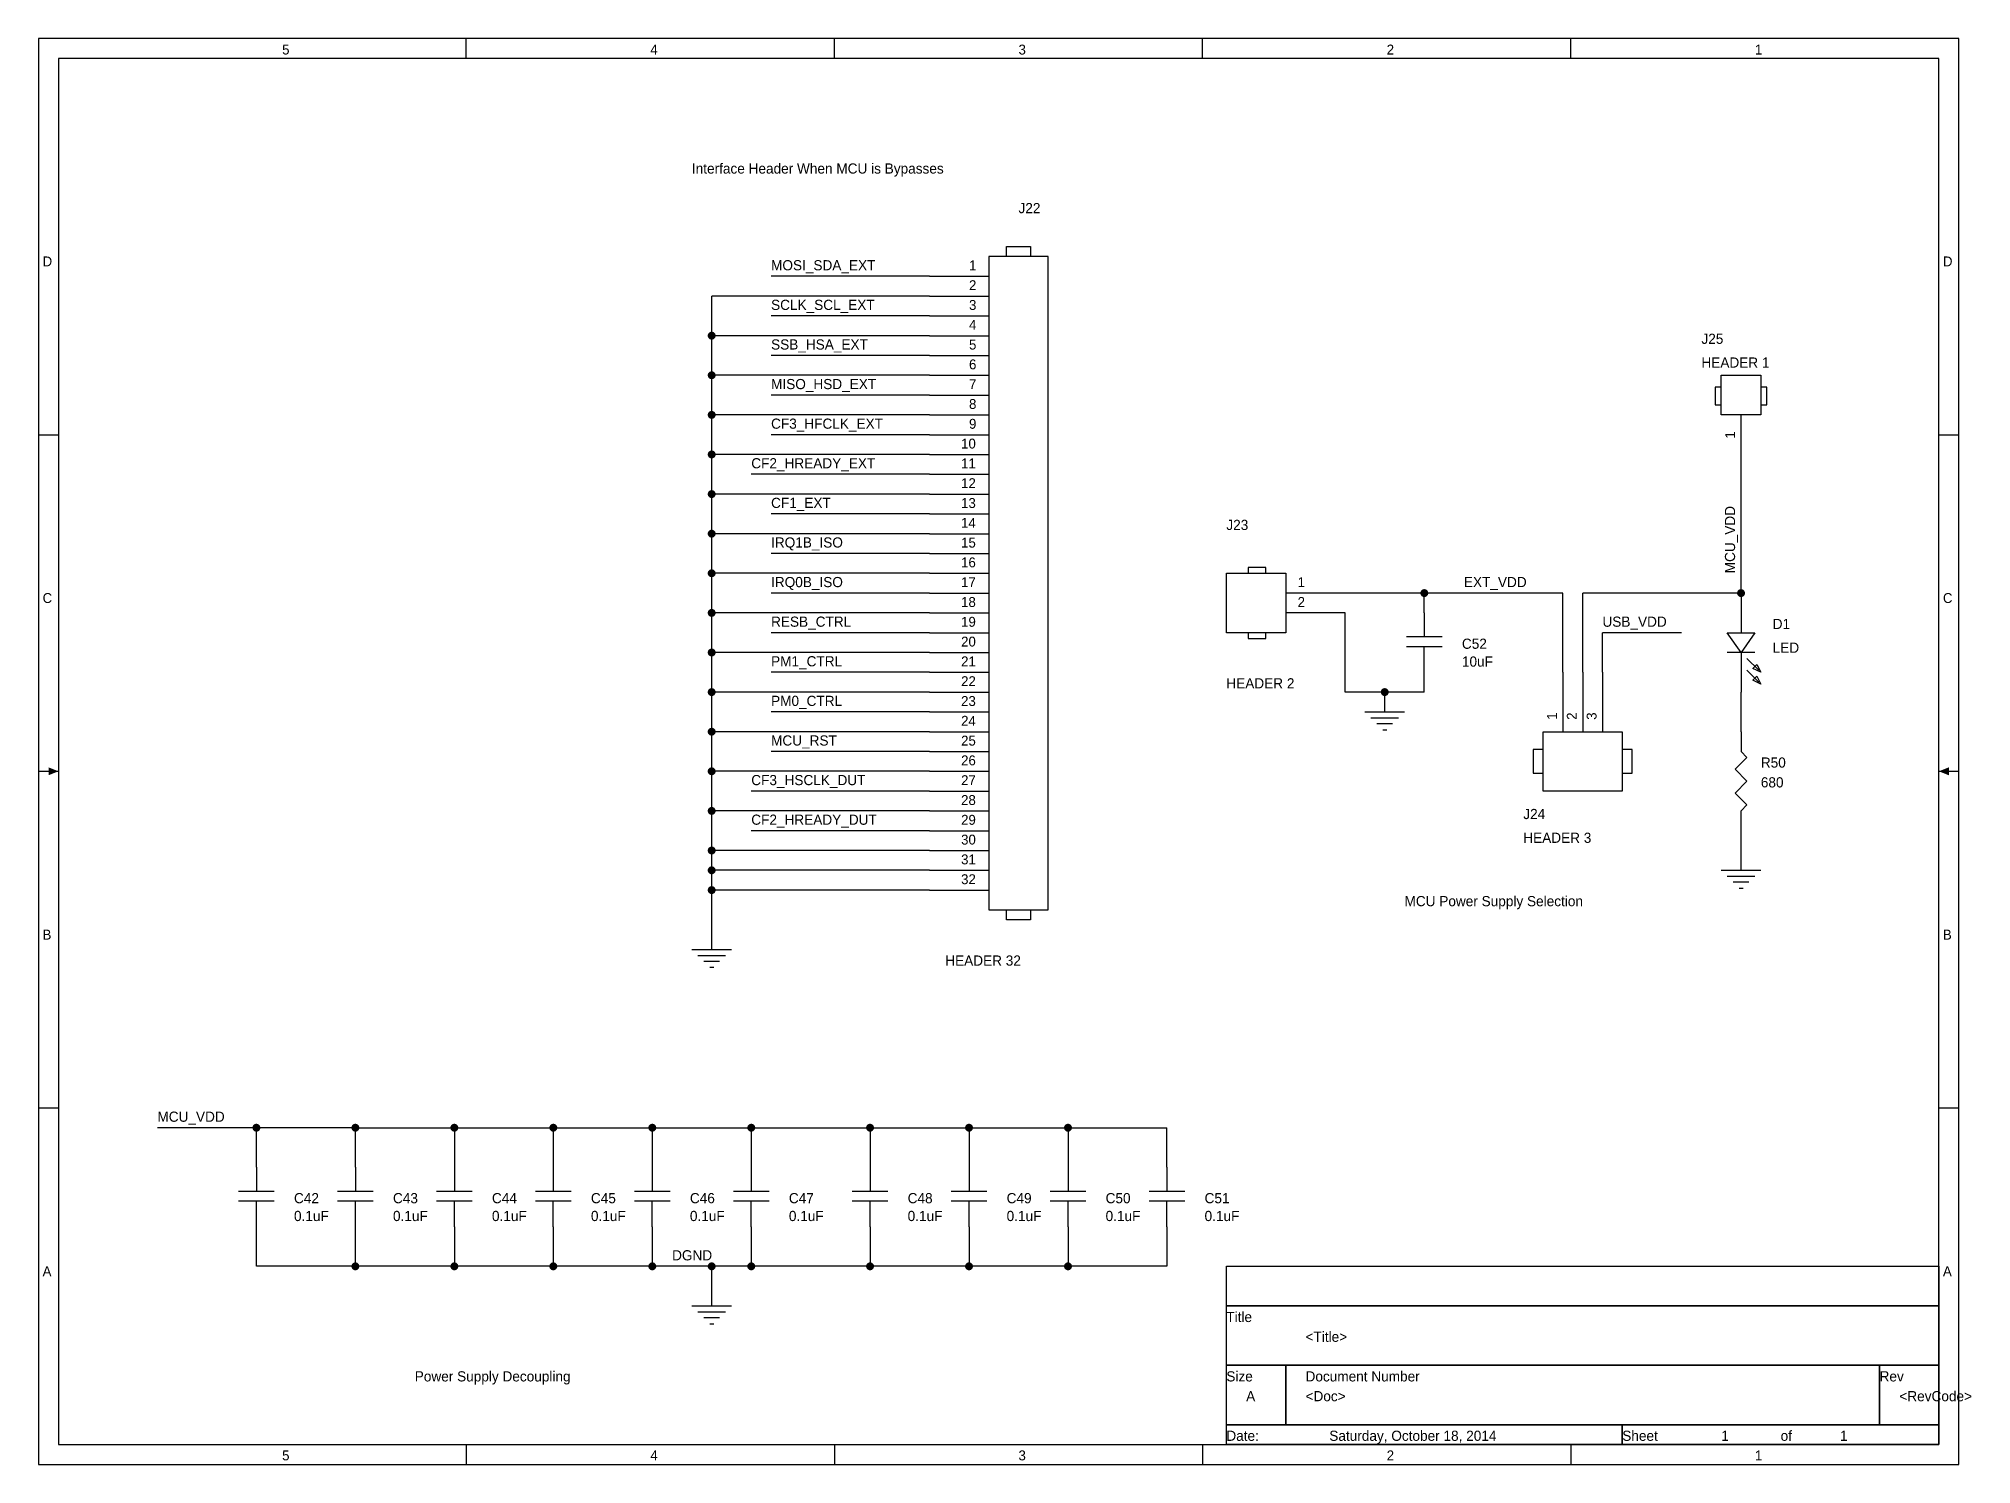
# Model space of a CAD drawing. Extents: x -0.1 to 9.66, y 0.1 to 7.3.
import ezdxf

# ---------------------------------------------------------------- set-up
doc = ezdxf.new("R2010")
doc.units = 0

msp = doc.modelspace()

# ---------------------------------------------------------------- linework, layer by layer
at = {"layer": 'PARTS'}
for p, q in [((4.4, 6.1), (4.7, 6.1)), ((4.4, 6), (4.7, 6)), ((4.4, 5.9), (4.7, 5.9)), ((4.4, 5.8), (4.7, 5.8)), ((4.4, 5.7), (4.7, 5.7)), ((4.4, 5.6), (4.7, 5.6)), ((4.4, 5.5), (4.7, 5.5)), ((4.4, 5.4), (4.7, 5.4)), ((8.5, 5.1), (8.5, 5.4)), ((4.4, 5.3), (4.7, 5.3)), ((4.4, 5.2), (4.7, 5.2)), ((4.4, 5.1), (4.7, 5.1)), ((4.4, 5), (4.7, 5)), ((4.4, 4.9), (4.7, 4.9)), ((4.4, 4.8), (4.7, 4.8)), ((4.4, 4.7), (4.7, 4.7)), ((4.4, 4.6), (4.7, 4.6)), ((4.4, 4.5), (4.7, 4.5)), ((6.5, 4.5), (6.2, 4.5)), ((8.5, 4.5), (8.5, 4.4)), ((4.4, 4.4), (4.7, 4.4)), ((6.5, 4.4), (6.2, 4.4)), ((6.9, 4.4), (6.9, 4.3)), ((4.4, 4.3), (4.7, 4.3)), ((4.4, 4.2), (4.7, 4.2)), ((6.9, 4.1), (6.9, 4.2)), ((4.4, 4.1), (4.7, 4.1)), ((7.6, 4.1), (7.6, 3.8)), ((7.7, 4.1), (7.7, 3.8)), ((7.8, 4.1), (7.8, 3.8)), ((4.4, 4), (4.7, 4)), ((8.5, 3.9), (8.5, 4)), ((4.4, 3.9), (4.7, 3.9)), ((4.4, 3.8), (4.7, 3.8)), ((8.5, 3.8), (8.5, 3.7)), ((4.4, 3.7), (4.7, 3.7)), ((4.4, 3.6), (4.7, 3.6)), ((4.4, 3.5), (4.7, 3.5)), ((4.4, 3.4), (4.7, 3.4)), ((8.5, 3.3), (8.5, 3.4)), ((4.4, 3.3), (4.7, 3.3)), ((4.4, 3.2), (4.7, 3.2)), ((4.4, 3.1), (4.7, 3.1)), ((4.4, 3), (4.7, 3)), ((1, 1.6), (1, 1.5)), ((1.5, 1.6), (1.5, 1.5)), ((2, 1.6), (2, 1.5)), ((2.5, 1.6), (2.5, 1.5)), ((3, 1.6), (3, 1.5)), ((3.5, 1.6), (3.5, 1.5)), ((4.1, 1.6), (4.1, 1.5)), ((4.6, 1.6), (4.6, 1.5)), ((5.1, 1.6), (5.1, 1.5)), ((5.6, 1.6), (5.6, 1.5)), ((1, 1.3), (1, 1.4)), ((1.5, 1.3), (1.5, 1.4)), ((2, 1.3), (2, 1.4)), ((2.5, 1.3), (2.5, 1.4)), ((3, 1.3), (3, 1.4)), ((3.5, 1.3), (3.5, 1.4)), ((4.1, 1.3), (4.1, 1.4)), ((4.6, 1.3), (4.6, 1.4)), ((5.1, 1.3), (5.1, 1.4)), ((5.6, 1.3), (5.6, 1.4))]:
    msp.add_line(p, q, dxfattribs=at)
for points in [[(4.8, 6.2), (4.79, 6.2), (4.79, 6.25), (4.91, 6.25), (4.91, 6.2)], [(8.4, 5.54), (8.4, 5.54), (8.37, 5.54), (8.37, 5.45), (8.4, 5.45)], [(8.6, 5.45), (8.6, 5.45), (8.63, 5.45), (8.63, 5.54), (8.6, 5.54)], [(6.1, 4.6), (6.1, 4.6), (6.1, 4.63), (6.01, 4.63), (6.01, 4.6)], [(8.5, 4.4), (8.5, 4.3)], [(6.01, 4.3), (6.01, 4.3), (6.01, 4.27), (6.1, 4.27), (6.1, 4.3)], [(6.9, 4.3), (6.9, 4.28)], [(6.81, 4.28), (6.99, 4.28)], [(6.81, 4.23), (6.99, 4.23)], [(6.9, 4.2), (6.9, 4.23)], [(8.57, 4.2), (8.43, 4.2)], [(8.5, 4.2), (8.5, 4)], [(8.59, 4.11), (8.53, 4.17)], [(8.59, 4.05), (8.53, 4.11)], [(6.6, 3.9), (6.8, 3.9)], [(6.63, 3.87), (6.77, 3.87)], [(6.74, 3.84), (6.66, 3.84)], [(6.69, 3.81), (6.71, 3.81)], [(7.5, 3.7), (7.5, 3.71), (7.45, 3.71), (7.45, 3.59), (7.5, 3.59)], [(7.9, 3.6), (7.9, 3.59), (7.95, 3.59), (7.95, 3.71), (7.9, 3.71)], [(8.53, 3.67), (8.47, 3.61)], [(8.5, 3.7), (8.53, 3.67)], [(8.47, 3.61), (8.53, 3.55)], [(8.53, 3.55), (8.47, 3.49)], [(8.47, 3.49), (8.53, 3.43)], [(8.53, 3.43), (8.5, 3.4)], [(8.4, 3.1), (8.6, 3.1)], [(8.43, 3.07), (8.57, 3.07)], [(8.54, 3.04), (8.46, 3.04)], [(8.49, 3.01), (8.51, 3.01)], [(4.9, 2.9), (4.91, 2.9), (4.91, 2.85), (4.79, 2.85), (4.79, 2.9)], [(3.2, 2.7), (3.4, 2.7)], [(3.23, 2.67), (3.37, 2.67)], [(3.34, 2.64), (3.26, 2.64)], [(3.29, 2.61), (3.31, 2.61)], [(0.91, 1.48), (1.09, 1.48)], [(1, 1.5), (1, 1.48)], [(1.41, 1.48), (1.59, 1.48)], [(1.5, 1.5), (1.5, 1.48)], [(1.91, 1.48), (2.09, 1.48)], [(2, 1.5), (2, 1.48)], [(2.41, 1.48), (2.59, 1.48)], [(2.5, 1.5), (2.5, 1.48)], [(2.91, 1.48), (3.09, 1.48)], [(3, 1.5), (3, 1.48)], [(3.41, 1.48), (3.59, 1.48)], [(3.5, 1.5), (3.5, 1.48)], [(4.01, 1.48), (4.19, 1.48)], [(4.1, 1.5), (4.1, 1.48)], [(4.51, 1.48), (4.69, 1.48)], [(4.6, 1.5), (4.6, 1.48)], [(5.01, 1.48), (5.19, 1.48)], [(5.1, 1.5), (5.1, 1.48)], [(5.51, 1.48), (5.69, 1.48)], [(5.6, 1.5), (5.6, 1.48)], [(0.91, 1.43), (1.09, 1.43)], [(1, 1.4), (1, 1.43)], [(1.41, 1.43), (1.59, 1.43)], [(1.5, 1.4), (1.5, 1.43)], [(1.91, 1.43), (2.09, 1.43)], [(2, 1.4), (2, 1.43)], [(2.41, 1.43), (2.59, 1.43)], [(2.5, 1.4), (2.5, 1.43)], [(2.91, 1.43), (3.09, 1.43)], [(3, 1.4), (3, 1.43)], [(3.41, 1.43), (3.59, 1.43)], [(3.5, 1.4), (3.5, 1.43)], [(4.01, 1.43), (4.19, 1.43)], [(4.1, 1.4), (4.1, 1.43)], [(4.51, 1.43), (4.69, 1.43)], [(4.6, 1.4), (4.6, 1.43)], [(5.01, 1.43), (5.19, 1.43)], [(5.1, 1.4), (5.1, 1.43)], [(5.51, 1.43), (5.69, 1.43)], [(5.6, 1.4), (5.6, 1.43)], [(3.2, 0.9), (3.4, 0.9)], [(3.23, 0.87), (3.37, 0.87)], [(3.34, 0.84), (3.26, 0.84)], [(3.29, 0.81), (3.31, 0.81)]]:
    msp.add_lwpolyline(points, dxfattribs=at)
for points in [[(5, 6.2), (4.7, 6.2), (4.7, 2.9), (5, 2.9)], [(8.6, 5.6), (8.6, 5.4), (8.4, 5.4), (8.4, 5.6)], [(5.9, 4.6), (6.2, 4.6), (6.2, 4.3), (5.9, 4.3)], [(8.5, 4.2), (8.5, 4.2), (8.43, 4.3), (8.57, 4.3), (8.5, 4.2)], [(8.58, 4.14), (8.58, 4.14), (8.6, 4.1), (8.56, 4.12), (8.58, 4.14)], [(8.58, 4.08), (8.58, 4.08), (8.6, 4.04), (8.56, 4.06), (8.58, 4.08)], [(7.5, 3.5), (7.5, 3.8), (7.9, 3.8), (7.9, 3.5)]]:
    msp.add_lwpolyline(points, close=True, dxfattribs=at)
at = {"layer": 'TITLE'}
for points in [[(-0.1, 0.1), (9.6, 0.1), (9.6, 7.3), (-0.1, 7.3)], [(0, 0.2), (9.5, 0.2), (9.5, 7.2), (0, 7.2)], [(5.9, 1.1), (9.5, 1.1), (9.5, 0.9), (5.9, 0.9)], [(5.9, 0.9), (9.5, 0.9), (9.5, 0.6), (5.9, 0.6)], [(5.9, 0.6), (6.2, 0.6), (6.2, 0.3), (5.9, 0.3)], [(6.2, 0.6), (9.2, 0.6), (9.2, 0.3), (6.2, 0.3)], [(9.2, 0.6), (9.5, 0.6), (9.5, 0.3), (9.2, 0.3)], [(5.9, 0.3), (7.9, 0.3), (7.9, 0.2), (5.9, 0.2)], [(7.9, 0.3), (9.5, 0.3), (9.5, 0.2), (7.9, 0.2)]]:
    msp.add_lwpolyline(points, close=True, dxfattribs=at)
for points in [[(2.06, 7.2), (2.06, 7.3)], [(3.92, 7.2), (3.92, 7.3)], [(5.78, 7.2), (5.78, 7.3)], [(7.64, 7.2), (7.64, 7.3)], [(-0.1, 5.3), (0, 5.3)], [(9.5, 5.3), (9.6, 5.3)], [(-0.1, 3.6), (0, 3.6)], [(9.5, 3.6), (9.6, 3.6)], [(-0.1, 1.9), (0, 1.9)], [(9.5, 1.9), (9.6, 1.9)], [(2.06, 0.2), (2.06, 0.1)], [(3.92, 0.2), (3.92, 0.1)], [(5.78, 0.2), (5.78, 0.1)], [(7.64, 0.2), (7.64, 0.1)]]:
    msp.add_lwpolyline(points, dxfattribs=at)
for points in [[(0, 3.6), (-0.05, 3.62), (-0.05, 3.58), (-0.05, 3.6)], [(0, 3.6), (-0.05, 3.62), (-0.05, 3.58), (-0.05, 3.6)], [(0, 3.6), (-0.05, 3.62), (-0.05, 3.58), (-0.05, 3.6)], [(9.5, 3.6), (9.55, 3.62), (9.55, 3.58), (9.55, 3.6)], [(9.5, 3.6), (9.55, 3.62), (9.55, 3.58), (9.55, 3.6)], [(9.5, 3.6), (9.55, 3.62), (9.55, 3.58), (9.55, 3.6)]]:
    msp.add_solid(points, dxfattribs=at)
at = {"layer": 'WIRE'}
for points in [[(4.4, 6.1), (3.6, 6.1)], [(4.4, 6), (3.3, 6)], [(3.3, 5.8), (3.3, 6)], [(4.4, 5.9), (3.6, 5.9)], [(4.4, 5.8), (3.3, 5.8)], [(3.3, 5.6), (3.3, 5.8)], [(4.4, 5.7), (3.6, 5.7)], [(4.4, 5.6), (3.3, 5.6)], [(3.3, 5.4), (3.3, 5.6)], [(4.4, 5.5), (3.6, 5.5)], [(4.4, 5.4), (3.3, 5.4)], [(3.3, 5.2), (3.3, 5.4)], [(4.4, 5.3), (3.6, 5.3)], [(4.4, 5.2), (3.3, 5.2)], [(3.3, 5), (3.3, 5.2)], [(4.4, 5.1), (3.5, 5.1)], [(8.5, 4.5), (8.5, 5.1)], [(4.4, 5), (3.3, 5)], [(3.3, 4.8), (3.3, 5)], [(4.4, 4.9), (3.6, 4.9)], [(4.4, 4.8), (3.3, 4.8)], [(3.3, 4.6), (3.3, 4.8)], [(4.4, 4.7), (3.6, 4.7)], [(4.4, 4.6), (3.3, 4.6)], [(3.3, 4.4), (3.3, 4.6)], [(4.4, 4.5), (3.6, 4.5)], [(6.9, 4.5), (6.5, 4.5)], [(7.6, 4.5), (6.9, 4.5)], [(6.9, 4.4), (6.9, 4.5)], [(7.6, 4.1), (7.6, 4.5)], [(7.7, 4.1), (7.7, 4.5)], [(8.5, 4.5), (7.7, 4.5)], [(4.4, 4.4), (3.3, 4.4)], [(3.3, 4.2), (3.3, 4.4)], [(6.5, 4), (6.5, 4.4)], [(4.4, 4.3), (3.6, 4.3)], [(8.2, 4.3), (7.8, 4.3)], [(7.8, 4.1), (7.8, 4.3)], [(4.4, 4.2), (3.3, 4.2)], [(3.3, 4), (3.3, 4.2)], [(4.4, 4.1), (3.6, 4.1)], [(6.9, 4), (6.9, 4.1)], [(4.4, 4), (3.3, 4)], [(3.3, 3.8), (3.3, 4)], [(6.7, 4), (6.5, 4)], [(6.9, 4), (6.7, 4)], [(6.7, 3.9), (6.7, 4)], [(4.4, 3.9), (3.6, 3.9)], [(8.5, 3.8), (8.5, 3.9)], [(4.4, 3.8), (3.3, 3.8)], [(3.3, 3.6), (3.3, 3.8)], [(4.4, 3.7), (3.6, 3.7)], [(4.4, 3.6), (3.3, 3.6)], [(3.3, 3.4), (3.3, 3.6)], [(4.4, 3.5), (3.5, 3.5)], [(4.4, 3.4), (3.3, 3.4)], [(3.3, 3.2), (3.3, 3.4)], [(4.4, 3.3), (3.5, 3.3)], [(8.5, 3.1), (8.5, 3.3)], [(4.4, 3.2), (3.3, 3.2)], [(3.3, 3.1), (3.3, 3.2)], [(4.4, 3.1), (3.3, 3.1)], [(3.3, 3), (3.3, 3.1)], [(4.4, 3), (3.3, 3)], [(3.3, 2.7), (3.3, 3)], [(1, 1.8), (0.5, 1.8)], [(1, 1.6), (1, 1.8)], [(1.5, 1.8), (1, 1.8)], [(1.5, 1.6), (1.5, 1.8)], [(1.5, 1.8), (2, 1.8)], [(2, 1.8), (2, 1.6)], [(2, 1.8), (2.5, 1.8)], [(2.5, 1.8), (2.5, 1.6)], [(2.5, 1.8), (3, 1.8)], [(3, 1.8), (3, 1.6)], [(3, 1.8), (3.5, 1.8)], [(3.5, 1.8), (3.5, 1.6)], [(3.5, 1.8), (4.1, 1.8)], [(4.1, 1.8), (4.1, 1.6)], [(4.1, 1.8), (4.6, 1.8)], [(4.6, 1.8), (4.6, 1.6)], [(4.6, 1.8), (5.1, 1.8)], [(5.1, 1.8), (5.1, 1.6)], [(5.1, 1.8), (5.6, 1.8)], [(5.6, 1.6), (5.6, 1.8)], [(1, 1.1), (1, 1.3)], [(1.5, 1.1), (1.5, 1.3)], [(2, 1.3), (2, 1.1)], [(2.5, 1.3), (2.5, 1.1)], [(3, 1.3), (3, 1.1)], [(3.5, 1.3), (3.5, 1.1)], [(4.1, 1.3), (4.1, 1.1)], [(4.6, 1.3), (4.6, 1.1)], [(5.1, 1.3), (5.1, 1.1)], [(5.6, 1.3), (5.6, 1.1)], [(1.5, 1.1), (1, 1.1)], [(2, 1.1), (1.5, 1.1)], [(2.5, 1.1), (2, 1.1)], [(3, 1.1), (2.5, 1.1)], [(3.3, 1.1), (3, 1.1)], [(3.3, 0.9), (3.3, 1.1)], [(3.5, 1.1), (3.3, 1.1)], [(4.1, 1.1), (3.5, 1.1)], [(4.6, 1.1), (4.1, 1.1)], [(5.1, 1.1), (4.6, 1.1)], [(5.6, 1.1), (5.1, 1.1)]]:
    msp.add_lwpolyline(points, dxfattribs=at)
at = {"layer": 'WIRE', "const_width": 0.02}
for points in [[(3.29, 5.8, 1), (3.31, 5.8, 1)], [(3.29, 5.6, 1), (3.31, 5.6, 1)], [(3.29, 5.4, 1), (3.31, 5.4, 1)], [(3.29, 5.2, 1), (3.31, 5.2, 1)], [(3.29, 5, 1), (3.31, 5, 1)], [(3.29, 4.8, 1), (3.31, 4.8, 1)], [(3.29, 4.6, 1), (3.31, 4.6, 1)], [(6.89, 4.5, 1), (6.91, 4.5, 1)], [(8.49, 4.5, 1), (8.51, 4.5, 1)], [(3.29, 4.4, 1), (3.31, 4.4, 1)], [(3.29, 4.2, 1), (3.31, 4.2, 1)], [(3.29, 4, 1), (3.31, 4, 1)], [(6.69, 4, 1), (6.71, 4, 1)], [(3.29, 3.8, 1), (3.31, 3.8, 1)], [(3.29, 3.6, 1), (3.31, 3.6, 1)], [(3.29, 3.4, 1), (3.31, 3.4, 1)], [(3.29, 3.2, 1), (3.31, 3.2, 1)], [(3.29, 3.1, 1), (3.31, 3.1, 1)], [(3.29, 3, 1), (3.31, 3, 1)], [(0.99, 1.8, 1), (1.01, 1.8, 1)], [(1.49, 1.8, 1), (1.51, 1.8, 1)], [(1.99, 1.8, 1), (2.01, 1.8, 1)], [(2.49, 1.8, 1), (2.51, 1.8, 1)], [(2.99, 1.8, 1), (3.01, 1.8, 1)], [(3.49, 1.8, 1), (3.51, 1.8, 1)], [(4.09, 1.8, 1), (4.11, 1.8, 1)], [(4.59, 1.8, 1), (4.61, 1.8, 1)], [(5.09, 1.8, 1), (5.11, 1.8, 1)], [(1.49, 1.1, 1), (1.51, 1.1, 1)], [(1.99, 1.1, 1), (2.01, 1.1, 1)], [(2.49, 1.1, 1), (2.51, 1.1, 1)], [(2.99, 1.1, 1), (3.01, 1.1, 1)], [(3.29, 1.1, 1), (3.31, 1.1, 1)], [(3.49, 1.1, 1), (3.51, 1.1, 1)], [(4.09, 1.1, 1), (4.11, 1.1, 1)], [(4.59, 1.1, 1), (4.61, 1.1, 1)], [(5.09, 1.1, 1), (5.11, 1.1, 1)]]:
    msp.add_lwpolyline(points, format="xyb", close=True, dxfattribs=at)

# ---------------------------------------------------------------- texts
at = {"layer": 'COMMENTS'}
for s, p in [('Interface Header When MCU is Bypasses', (3.2, 6.6186)), ('MCU Power Supply Selection', (6.8, 2.9186)), ('Power Supply Decoupling', (1.8, 0.5186))]:
    msp.add_text(s, height=0.0514, dxfattribs=at).set_placement(p)
at = {"layer": 'PARTS'}
for s, p in [('1', (4.6, 6.13)), ('2', (4.6, 6.03)), ('3', (4.6, 5.93)), ('4', (4.6, 5.83)), ('5', (4.6, 5.73)), ('6', (4.6, 5.63)), ('7', (4.6, 5.53)), ('8', (4.6, 5.43)), ('9', (4.6, 5.33)), ('10', (4.56, 5.23)), ('11', (4.56, 5.13)), ('12', (4.56, 5.03)), ('13', (4.56, 4.93)), ('14', (4.56, 4.83)), ('15', (4.56, 4.73)), ('16', (4.56, 4.63)), ('17', (4.56, 4.53)), ('1', (6.26, 4.53)), ('18', (4.56, 4.43)), ('2', (6.26, 4.43)), ('19', (4.56, 4.33)), ('20', (4.56, 4.23)), ('21', (4.56, 4.13)), ('22', (4.56, 4.03)), ('23', (4.56, 3.93)), ('24', (4.56, 3.83)), ('25', (4.56, 3.73)), ('26', (4.56, 3.63)), ('27', (4.56, 3.53)), ('28', (4.56, 3.43)), ('29', (4.56, 3.33)), ('30', (4.56, 3.23)), ('31', (4.56, 3.13)), ('32', (4.56, 3.03))]:
    msp.add_text(s, height=0.05, dxfattribs=at).set_placement(p)
for s, p in [('1', (8.47, 5.28)), ('1', (7.57, 3.86)), ('2', (7.67, 3.86)), ('3', (7.77, 3.86))]:
    msp.add_text(s, height=0.05, rotation=90, dxfattribs=at).set_placement(p)
at = {"layer": 'PARTTEXT'}
for s, p in [('J22', (4.85, 6.4186)), ('J25', (8.3, 5.7586)), ('HEADER 1', (8.3, 5.6386)), ('J23', (5.9, 4.8186)), ('D1', (8.66, 4.3186)), ('C52', (7.09, 4.2186)), ('LED', (8.66, 4.1986)), ('10uF', (7.09, 4.1286)), ('HEADER 2', (5.9, 4.0186)), ('R50', (8.6, 3.6186)), ('680', (8.6, 3.5186)), ('J24', (7.4, 3.3586)), ('HEADER 3', (7.4, 3.2386)), ('HEADER 32', (4.48, 2.6186)), ('C42', (1.19, 1.4186)), ('C43', (1.69, 1.4186)), ('C44', (2.19, 1.4186)), ('C45', (2.69, 1.4186)), ('C46', (3.19, 1.4186)), ('C47', (3.69, 1.4186)), ('C48', (4.29, 1.4186)), ('C49', (4.79, 1.4186)), ('C50', (5.29, 1.4186)), ('C51', (5.79, 1.4186)), ('0.1uF', (1.19, 1.3286)), ('0.1uF', (1.69, 1.3286)), ('0.1uF', (2.19, 1.3286)), ('0.1uF', (2.69, 1.3286)), ('0.1uF', (3.19, 1.3286)), ('0.1uF', (3.69, 1.3286)), ('0.1uF', (4.29, 1.3286)), ('0.1uF', (4.79, 1.3286)), ('0.1uF', (5.29, 1.3286)), ('0.1uF', (5.79, 1.3286)), ('Title', (5.9, 0.8186)), ('Size', (5.9, 0.5186)), ('Document Number', (6.3, 0.5186)), ('Rev', (9.2, 0.5186)), ('Date:', (5.9, 0.2186)), ('Sheet', (7.9, 0.2186)), ('of', (8.7, 0.2186))]:
    msp.add_text(s, height=0.0514, dxfattribs=at).set_placement(p)
at = {"layer": 'TITLE'}
for s, height, p in [('5', 0.05, (1.13, 7.22)), ('4', 0.05, (2.99, 7.22)), ('3', 0.05, (4.85, 7.22)), ('2', 0.05, (6.71, 7.22)), ('1', 0.05, (8.57, 7.22)), ('D', 0.05, (-0.08, 6.15)), ('D', 0.05, (9.52, 6.15)), ('C', 0.05, (-0.08, 4.45)), ('C', 0.05, (9.52, 4.45)), ('B', 0.05, (-0.08, 2.75)), ('B', 0.05, (9.52, 2.75)), ('A', 0.05, (-0.08, 1.05)), ('A', 0.05, (9.52, 1.05)), ('<Title>', 0.0514, (6.3, 0.7186)), ('A', 0.0514, (6, 0.4186)), ('<Doc>', 0.0514, (6.3, 0.4186)), ('<RevCode>', 0.0514, (9.3, 0.4186)), ('Saturday, October 18, 2014', 0.0514, (6.42, 0.2186)), ('1', 0.0514, (8.4, 0.2186)), ('1', 0.0514, (9, 0.2186)), ('5', 0.05, (1.13, 0.12)), ('4', 0.05, (2.99, 0.12)), ('3', 0.05, (4.85, 0.12)), ('2', 0.05, (6.71, 0.12)), ('1', 0.05, (8.57, 0.12))]:
    msp.add_text(s, height=height, dxfattribs=at).set_placement(p)
at = {"layer": 'WIRETEXT'}
for s, p in [('MOSI_SDA_EXT', (3.6, 6.13)), ('SCLK_SCL_EXT', (3.6, 5.93)), ('SSB_HSA_EXT', (3.6, 5.73)), ('MISO_HSD_EXT', (3.6, 5.53)), ('CF3_HFCLK_EXT', (3.6, 5.33)), ('CF2_HREADY_EXT', (3.5, 5.13)), ('CF1_EXT', (3.6, 4.93)), ('IRQ1B_ISO', (3.6, 4.73)), ('IRQ0B_ISO', (3.6, 4.53)), ('EXT_VDD', (7.1, 4.53)), ('RESB_CTRL', (3.6, 4.33)), ('USB_VDD', (7.8, 4.33)), ('PM1_CTRL', (3.6, 4.13)), ('PM0_CTRL', (3.6, 3.93)), ('MCU_RST', (3.6, 3.73)), ('CF3_HSCLK_DUT', (3.5, 3.53)), ('CF2_HREADY_DUT', (3.5, 3.33)), ('MCU_VDD', (0.5, 1.83)), ('DGND', (3.1, 1.13))]:
    msp.add_text(s, height=0.0514, dxfattribs=at).set_placement(p)
msp.add_text('MCU_VDD', height=0.0514, rotation=90, dxfattribs=at).set_placement((8.47, 4.6))

doc.saveas('drawing.dxf')
